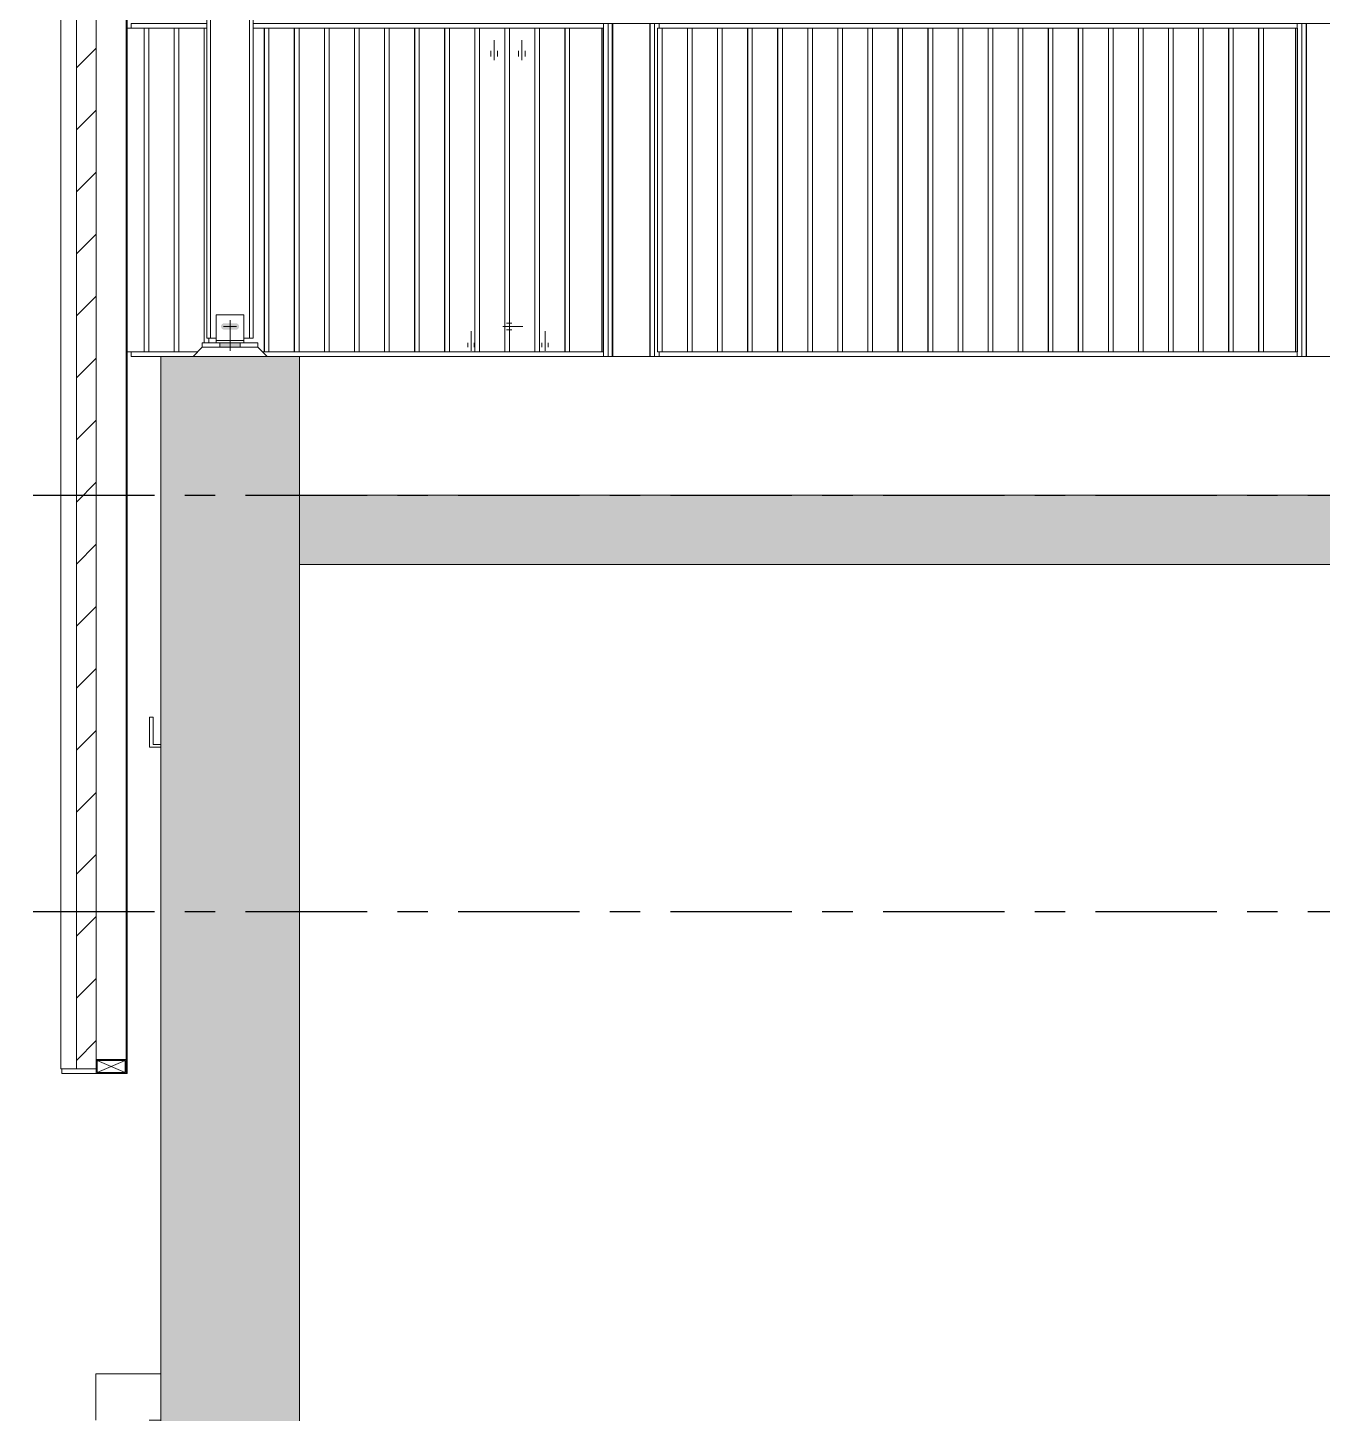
# Model space of a CAD drawing. Header units: millimetres. Extents: x -220592 to 404889, y -217665 to 38245.
# Drawn here: x -43583 to -40784, y -81509 to -78513 of the extents above; entities that cross this region are included whole.
import ezdxf

# ---------------------------------------------------------------- set-up
doc = ezdxf.new("R2010")
doc.units = ezdxf.units.MM
for name, pattern in [('CENTER', [50.8, 31.75, -6.35, 6.35, -6.35]), ('TA_GL_000.70000', [1.925, 0.7, -0.175, 0.175, -0.175, 0.7]), ('XKITLINE00', [0]), ('XKITLINE02', [4, 2, -2])]:
    doc.linetypes.add(name, pattern=pattern)
doc.layers.add('000 - 0_SYM_DWG_GRIDLINE_MAIN_COLOR_251', color=7, linetype='Continuous')
doc.layers.add('000 - GRID', color=7, linetype='CENTER')
doc.layers.add('Bolt', color=7, linetype='Continuous', lineweight=0)
doc.layers.add('Part', color=7, linetype='Continuous', lineweight=0)
doc.styles.add('TA', font='', dxfattribs={"height": 4.5})
doc.styles.get('TA').set_extended_font_data('Cordia New')

# ---------------------------------------------------------------- blocks, each defined once
blk = doc.blocks.new('*U28501')
at = {"layer": '000 - 0_SYM_DWG_GRIDLINE_MAIN_COLOR_251', "color": 7, "linetype": 'ByBlock', "ltscale": 5}
blk.add_line((4, 0), (-210.853, 0), dxfattribs=at)
at = {"color": 7, "style": 'TA', "flags": 1}
blk.add_attdef('LOCATION', (6, -6), '', height=4.5, rotation=270, dxfattribs=at)
blk = doc.blocks.new('*A3630')
at = {"layer": 'Part'}
blk.add_hatch(color=7, dxfattribs=at).paths.add_polyline_path([(797.401, -0.575), (797.401, -68.14), (794.401, -68.14), (794.401, -0.575)], flags=17)
blk = doc.blocks.new('*A3631')
at = {"layer": 'Part'}
blk.add_hatch(color=7, dxfattribs=at).paths.add_polyline_path([(797.401, -5.075), (797.401, -3.575), (826.737, -3.575), (826.737, -5.075)], flags=17)
blk = doc.blocks.new('*A3747')
at = {"layer": 'Part', "color": 7, "linetype": 'XKITLINE00', "lineweight": 0}
for p, q in [((792.578895, 9.69389), (793.005681, 10.120677)), ((792.578895, 8.352461), (793.005681, 8.779248)), ((792.578895, 7.011032), (793.005681, 7.437818)), ((792.578895, 5.669602), (793.005681, 6.096389)), ((792.578895, 4.328173), (793.005681, 4.75496)), ((792.578895, 2.986744), (793.005681, 3.413531)), ((792.578895, 1.645315), (793.005681, 2.072101)), ((792.578895, 0.303885), (793.005681, 0.730672)), ((792.578895, -1.037544), (793.005681, -0.610757)), ((792.578895, -2.378973), (793.005681, -1.952186)), ((792.578895, -3.720403), (793.005681, -3.293616)), ((792.578895, -5.061832), (793.005681, -4.635045)), ((792.578895, -6.403261), (793.005681, -5.976474)), ((792.578895, -7.74469), (793.005681, -7.317903)), ((792.578895, -9.08612), (793.005681, -8.659333)), ((792.578895, -10.427549), (793.005681, -10.000762)), ((792.578895, -11.768978), (793.005681, -11.342191)), ((792.578895, -13.110407), (793.005681, -12.683621)), ((792.578895, -14.451837), (793.005681, -14.02505)), ((792.578895, -15.793266), (793.005681, -15.366479))]:
    blk.add_line(p, q, dxfattribs=at)
blk = doc.blocks.new('*A3750')
at = {"layer": 'Part', "color": 7, "linetype": 'XKITLINE00', "lineweight": 0}
for p, q in [((793.025598, -15.794794), (793.005484, -15.774681)), ((793.305484, -16.074681), (793.285484, -16.054681))]:
    blk.add_line(p, q, dxfattribs=at)
blk = doc.blocks.new('*A6536')
at = {"layer": 'Part', "color": 7, "linetype": 'XKITLINE00', "lineweight": 0}
for p, q in [((797.400803, -0.574681), (794.400803, -0.574681)), ((794.400803, -0.574681), (794.400803, -68.140417)), ((797.400803, -68.140417), (797.400803, -0.574681)), ((803.975618, -0.574681), (804.075755, -0.574681)), ((805.075755, -0.574681), (805.175732, -0.574681)), ((818.975618, -0.574681), (819.075755, -0.574681))]:
    blk.add_line(p, q, dxfattribs=at)
blk = doc.blocks.new('*A6539')
at = {"layer": 'Part', "color": 7, "linetype": 'XKITLINE00', "lineweight": 0}
for p, q in [((826.736689, -3.574681), (797.400802, -3.574681)), ((797.400802, -3.574681), (797.400802, -5.074681)), ((826.736689, -5.074681), (826.736689, -3.574681)), ((797.400802, -5.074681), (826.736689, -5.074681))]:
    blk.add_line(p, q, dxfattribs=at)
blk = doc.blocks.new('*A6541')
at = {"layer": 'Part', "color": 7, "linetype": 'XKITLINE00', "lineweight": 0}
for p, q in [((792.240759, 11.035319), (793.005681, 11.035319)), ((792.240759, -15.974681), (792.240759, 11.035319)), ((792.578895, -15.974681), (792.578895, 11.035319)), ((793.005681, 11.035319), (793.005681, -15.974681)), ((793.005681, -15.974681), (792.240759, -15.974681))]:
    blk.add_line(p, q, dxfattribs=at)
blk = doc.blocks.new('*A6542')
at = {"layer": 'Part', "color": 7, "linetype": 'XKITLINE00', "lineweight": 0}
blk.add_line((793.655484, -15.774681), (793.655484, 10.835319), dxfattribs=at)
blk = doc.blocks.new('*A6543')
at = {"layer": 'Part', "color": 7, "linetype": 'XKITLINE00', "lineweight": 0}
for p, q in [((792.264997, 11.135319), (792.264982, 11.135319)), ((792.264997, 11.035319), (792.264997, 11.135319)), ((792.265156, 11.135319), (793.005484, 11.135319)), ((792.265156, 11.035319), (792.265156, 11.135319)), ((793.655484, 11.135319), (793.6752, 11.135319)), ((793.6752, 11.135319), (793.6752, -16.074681)), ((792.264982, -16.074681), (792.264997, -16.074681)), ((792.264997, -16.074681), (792.264997, -15.974681)), ((792.265156, -16.074681), (792.265156, -15.974681)), ((792.265156, -16.074681), (793.005484, -16.074681)), ((793.6752, -16.074681), (793.655484, -16.074681))]:
    blk.add_line(p, q, dxfattribs=at)
blk = doc.blocks.new('*A6544')
at = {"layer": 'Part', "color": 7, "linetype": 'XKITLINE00', "lineweight": 0}
for p, q in [((804.075618, 6.625319), (804.075755, 6.625319)), ((819.075618, 6.625319), (819.075755, 6.625319)), ((826.255518, 6.625319), (826.355484, 6.625319)), ((804.075513, 5.975319), (804.075755, 5.975319)), ((819.075513, 5.975319), (819.075755, 5.975319))]:
    blk.add_line(p, q, dxfattribs=at)
blk = doc.blocks.new('*A6545')
at = {"layer": 'Part', "color": 7, "linetype": 'XKITLINE00', "lineweight": 0}
for p, q in [((795.400852, 9.035319), (795.400852, 10.035319)), ((795.400852, 10.035319), (796.320852, 10.035319)), ((795.480852, -0.174681), (795.480852, 10.035319)), ((796.320852, 10.035319), (796.320852, -0.174681)), ((796.320852, 10.035319), (796.400852, 10.035319)), ((796.400852, -0.174681), (796.400852, 10.035319)), ((795.400852, -0.174681), (795.400852, 8.385319)), ((795.400852, -0.174681), (795.600852, -0.174681)), ((796.200852, -0.174681), (796.320852, -0.174681)), ((796.320852, -0.174681), (796.400852, -0.174681))]:
    blk.add_line(p, q, dxfattribs=at)
blk = doc.blocks.new('*A6684')
at = {"layer": 'Part', "color": 7, "linetype": 'XKITLINE00', "lineweight": 0}
for p, q in [((793.6752, 6.525319), (794.042874, 6.525319)), ((793.6752, -0.474681), (794.040406, -0.474681))]:
    blk.add_line(p, q, dxfattribs=at)
blk = doc.blocks.new('*A6685')
at = {"layer": 'Part', "color": 7, "linetype": 'XKITLINE00', "lineweight": 0}
for p, q in [((799.890406, 6.525319), (800.542874, 6.525319)), ((799.890406, 6.525319), (799.890406, -0.474681)), ((799.892874, -0.474681), (799.892874, 6.525319)), ((799.992026, -0.474681), (799.992026, 6.525319)), ((799.890406, -0.474681), (800.540406, -0.474681))]:
    blk.add_line(p, q, dxfattribs=at)
blk = doc.blocks.new('*A6686')
at = {"layer": 'Part', "color": 7, "linetype": 'XKITLINE00', "lineweight": 0}
for p, q in [((800.540406, 6.525319), (801.192874, 6.525319)), ((800.540406, 6.525319), (800.540406, -0.474681)), ((800.542874, -0.474681), (800.542874, 6.525319)), ((800.642026, -0.474681), (800.642026, 6.525319)), ((800.540406, -0.474681), (801.190406, -0.474681))]:
    blk.add_line(p, q, dxfattribs=at)
blk = doc.blocks.new('*A6687')
at = {"layer": 'Part', "color": 7, "linetype": 'XKITLINE00', "lineweight": 0}
for p, q in [((801.190406, 6.525319), (801.842874, 6.525319)), ((801.190406, 6.525319), (801.190406, -0.474681)), ((801.192874, -0.474681), (801.192874, 6.525319)), ((801.292026, -0.474681), (801.292026, 6.525319)), ((801.190406, -0.474681), (801.840406, -0.474681))]:
    blk.add_line(p, q, dxfattribs=at)
blk = doc.blocks.new('*A6688')
at = {"layer": 'Part', "color": 7, "linetype": 'XKITLINE00', "lineweight": 0}
for p, q in [((801.840406, 6.525319), (802.492874, 6.525319)), ((801.840406, 6.525319), (801.840406, -0.474681)), ((801.842874, -0.474681), (801.842874, 6.525319)), ((801.942026, -0.474681), (801.942026, 6.525319)), ((801.840406, -0.474681), (802.490406, -0.474681))]:
    blk.add_line(p, q, dxfattribs=at)
blk = doc.blocks.new('*A6689')
at = {"layer": 'Part', "color": 7, "linetype": 'XKITLINE00', "lineweight": 0}
for p, q in [((802.490406, 6.525319), (803.142874, 6.525319)), ((802.490406, 6.525319), (802.490406, -0.474681)), ((802.492874, -0.474681), (802.492874, 6.525319)), ((802.592026, -0.474681), (802.592026, 6.525319)), ((802.490406, -0.474681), (803.140406, -0.474681))]:
    blk.add_line(p, q, dxfattribs=at)
blk = doc.blocks.new('*A6690')
at = {"layer": 'Part', "color": 7, "linetype": 'XKITLINE00', "lineweight": 0}
for p, q in [((803.140406, 6.525319), (803.938272, 6.525319)), ((803.140406, -0.474681), (803.140406, 6.525319)), ((803.142874, -0.474681), (803.142874, 6.525319)), ((803.242026, -0.474681), (803.242026, 6.525319)), ((803.938272, -0.474681), (803.938272, 6.525319)), ((803.938272, 6.525319), (803.94474, 6.525319)), ((803.94474, -0.474681), (803.94474, 6.525319)), ((803.94474, 6.525319), (803.978228, 6.525319)), ((803.978228, -0.474681), (803.978228, 6.525319)), ((803.938272, -0.474681), (803.140406, -0.474681)), ((803.94474, -0.474681), (803.938272, -0.474681)), ((803.94474, -0.474681), (803.978228, -0.474681))]:
    blk.add_line(p, q, dxfattribs=at)
blk = doc.blocks.new('*A6691')
at = {"layer": 'Part', "color": 7, "linetype": 'XKITLINE00', "lineweight": 0}
for p, q in [((803.975618, 6.625319), (804.174993, 6.625319)), ((804.075513, -0.574681), (804.075513, 6.625319)), ((804.075618, 6.625319), (804.075755, 6.625319)), ((804.075755, 6.625319), (804.075755, -0.574681)), ((804.165755, -0.574681), (804.165755, 6.625319)), ((804.171311, -0.574681), (804.171311, 6.625319)), ((804.174993, -0.574681), (804.174993, 6.625319)), ((804.17574, 6.625319), (804.175098, 6.625319)), ((804.175098, 6.625319), (804.17574, 6.625319)), ((804.175098, 6.625319), (805.075755, 6.625319)), ((804.17574, -0.574681), (804.17574, 6.625319)), ((804.975754, -0.574681), (804.975754, 6.625319)), ((804.97744, -0.574681), (804.97744, 6.625319)), ((804.981929, -0.574681), (804.981929, 6.625319)), ((805.075755, 6.625319), (805.075755, -0.574681)), ((805.07586, 6.625319), (805.175732, 6.625319)), ((804.075755, -0.574681), (804.075557, -0.574681)), ((804.075755, -0.574681), (805.075755, -0.574681))]:
    blk.add_line(p, q, dxfattribs=at)
blk = doc.blocks.new('*A6692')
at = {"layer": 'Part', "color": 7, "linetype": 'XKITLINE00', "lineweight": 0}
for p, q in [((805.140406, 6.525319), (805.792874, 6.525319)), ((805.140406, 6.525319), (805.140406, -0.474681)), ((805.142874, -0.474681), (805.142874, 6.525319)), ((805.242026, -0.474681), (805.242026, 6.525319)), ((805.140406, -0.474681), (805.790406, -0.474681))]:
    blk.add_line(p, q, dxfattribs=at)
blk = doc.blocks.new('*A6693')
at = {"layer": 'Part', "color": 7, "linetype": 'XKITLINE00', "lineweight": 0}
for p, q in [((805.790406, 6.525319), (806.442874, 6.525319)), ((805.790406, 6.525319), (805.790406, -0.474681)), ((805.792874, -0.474681), (805.792874, 6.525319)), ((805.892026, -0.474681), (805.892026, 6.525319)), ((805.790406, -0.474681), (806.440406, -0.474681))]:
    blk.add_line(p, q, dxfattribs=at)
blk = doc.blocks.new('*A6694')
at = {"layer": 'Part', "color": 7, "linetype": 'XKITLINE00', "lineweight": 0}
for p, q in [((806.440406, 6.525319), (807.092874, 6.525319)), ((806.440406, 6.525319), (806.440406, -0.474681)), ((806.442874, -0.474681), (806.442874, 6.525319)), ((806.542026, -0.474681), (806.542026, 6.525319)), ((806.440406, -0.474681), (807.090406, -0.474681))]:
    blk.add_line(p, q, dxfattribs=at)
blk = doc.blocks.new('*A6695')
at = {"layer": 'Part', "color": 7, "linetype": 'XKITLINE00', "lineweight": 0}
for p, q in [((799.240406, 6.525319), (799.892874, 6.525319)), ((799.240406, 6.525319), (799.240406, -0.474681)), ((799.242874, -0.474681), (799.242874, 6.525319)), ((799.342026, -0.474681), (799.342026, 6.525319)), ((799.240406, -0.474681), (799.890406, -0.474681))]:
    blk.add_line(p, q, dxfattribs=at)
blk = doc.blocks.new('*A6696')
at = {"layer": 'Part', "color": 7, "linetype": 'XKITLINE00', "lineweight": 0}
for p, q in [((798.590406, 6.525319), (799.242874, 6.525319)), ((798.590406, 6.525319), (798.590406, -0.474681)), ((798.592874, -0.474681), (798.592874, 6.525319)), ((798.692026, -0.474681), (798.692026, 6.525319)), ((798.590406, -0.474681), (799.240406, -0.474681))]:
    blk.add_line(p, q, dxfattribs=at)
blk = doc.blocks.new('*A6697')
at = {"layer": 'Part', "color": 7, "linetype": 'XKITLINE00', "lineweight": 0}
for p, q in [((797.940406, 6.525319), (798.592874, 6.525319)), ((797.940406, 6.525319), (797.940406, -0.474681)), ((797.942874, -0.474681), (797.942874, 6.525319)), ((798.042026, -0.474681), (798.042026, 6.525319)), ((797.940406, -0.474681), (798.590406, -0.474681))]:
    blk.add_line(p, q, dxfattribs=at)
blk = doc.blocks.new('*A6698')
at = {"layer": 'Part', "color": 7, "linetype": 'XKITLINE00', "lineweight": 0}
for p, q in [((797.290406, 6.525319), (797.942874, 6.525319)), ((797.290406, 6.525319), (797.290406, -0.474681)), ((797.292874, -0.474681), (797.292874, 6.525319)), ((797.392026, -0.474681), (797.392026, 6.525319)), ((797.290406, -0.474681), (797.940406, -0.474681))]:
    blk.add_line(p, q, dxfattribs=at)
blk = doc.blocks.new('*A6699')
at = {"layer": 'Bolt', "color": 7, "linetype": 'XKITLINE02', "lineweight": 0}
for p, q in [((801.801488, 0.075319), (802.230688, 0.075319)), ((801.880688, 0.145319), (801.940688, 0.145319)), ((801.880688, 0.005319), (801.940688, 0.005319)), ((801.940688, 0.145319), (801.990688, 0.145319)), ((801.940688, 0.005319), (801.990688, 0.005319))]:
    blk.add_line(p, q, dxfattribs=at)
blk = doc.blocks.new('*A6700')
at = {"layer": 'Bolt', "color": 7, "linetype": 'XKITLINE02', "lineweight": 0}
for p, q in [((801.040688, -0.374681), (801.040688, -0.274681)), ((801.110688, -0.453881), (801.110688, -0.024681)), ((801.180688, -0.374681), (801.180688, -0.274681)), ((802.640688, -0.374681), (802.640688, -0.274681)), ((802.710688, -0.453881), (802.710688, -0.024681)), ((802.780688, -0.374681), (802.780688, -0.274681))]:
    blk.add_line(p, q, dxfattribs=at)
blk = doc.blocks.new('*A6701')
at = {"layer": 'Bolt', "color": 7, "linetype": 'XKITLINE02', "lineweight": 0}
for p, q in [((801.540688, 5.975319), (801.540688, 6.035319)), ((801.610688, 5.836119), (801.610688, 6.265319)), ((801.680688, 5.975319), (801.680688, 6.035319)), ((802.140688, 5.975319), (802.140688, 6.035319)), ((802.210688, 5.836119), (802.210688, 6.265319)), ((802.280688, 5.975319), (802.280688, 6.035319)), ((801.540688, 5.915319), (801.540688, 5.975319)), ((801.680688, 5.915319), (801.680688, 5.975319)), ((802.140688, 5.915319), (802.140688, 5.975319)), ((802.280688, 5.915319), (802.280688, 5.975319))]:
    blk.add_line(p, q, dxfattribs=at)
blk = doc.blocks.new('*A6702')
at = {"layer": 'Part', "color": 7, "linetype": 'XKITLINE00', "lineweight": 0}
for p, q in [((818.975618, 6.625319), (805.175732, 6.625319)), ((805.175732, 6.625319), (805.175732, 6.525319)), ((818.975618, 6.525319), (818.975618, 6.625319))]:
    blk.add_line(p, q, dxfattribs=at)
blk = doc.blocks.new('*A6703')
at = {"layer": 'Part', "color": 7, "linetype": 'XKITLINE00', "lineweight": 0}
for p, q in [((805.175732, -0.574681), (805.175732, -0.474681)), ((818.975618, -0.574681), (805.175732, -0.574681)), ((818.975618, -0.474681), (818.975618, -0.574681))]:
    blk.add_line(p, q, dxfattribs=at)
blk = doc.blocks.new('*A6705')
at = {"layer": 'Part', "color": 7, "linetype": 'XKITLINE00', "lineweight": 0}
for p, q in [((807.090406, 6.525319), (807.742874, 6.525319)), ((807.090406, 6.525319), (807.090406, -0.474681)), ((807.092874, -0.474681), (807.092874, 6.525319)), ((807.192026, -0.474681), (807.192026, 6.525319)), ((807.090406, -0.474681), (807.740406, -0.474681))]:
    blk.add_line(p, q, dxfattribs=at)
blk = doc.blocks.new('*A6706')
at = {"layer": 'Part', "color": 7, "linetype": 'XKITLINE00', "lineweight": 0}
for p, q in [((807.740406, 6.525319), (808.392874, 6.525319)), ((807.740406, 6.525319), (807.740406, -0.474681)), ((807.742874, -0.474681), (807.742874, 6.525319)), ((807.842026, -0.474681), (807.842026, 6.525319)), ((807.740406, -0.474681), (808.390406, -0.474681))]:
    blk.add_line(p, q, dxfattribs=at)
blk = doc.blocks.new('*A6707')
at = {"layer": 'Part', "color": 7, "linetype": 'XKITLINE00', "lineweight": 0}
for p, q in [((808.390406, 6.525319), (809.042874, 6.525319)), ((808.390406, 6.525319), (808.390406, -0.474681)), ((808.392874, -0.474681), (808.392874, 6.525319)), ((808.492026, -0.474681), (808.492026, 6.525319)), ((808.390406, -0.474681), (809.040406, -0.474681))]:
    blk.add_line(p, q, dxfattribs=at)
blk = doc.blocks.new('*A6708')
at = {"layer": 'Part', "color": 7, "linetype": 'XKITLINE00', "lineweight": 0}
for p, q in [((809.040406, 6.525319), (809.692874, 6.525319)), ((809.040406, 6.525319), (809.040406, -0.474681)), ((809.042874, -0.474681), (809.042874, 6.525319)), ((809.142026, -0.474681), (809.142026, 6.525319)), ((809.040406, -0.474681), (809.690406, -0.474681))]:
    blk.add_line(p, q, dxfattribs=at)
blk = doc.blocks.new('*A6709')
at = {"layer": 'Part', "color": 7, "linetype": 'XKITLINE00', "lineweight": 0}
for p, q in [((809.690406, 6.525319), (810.342874, 6.525319)), ((809.690406, 6.525319), (809.690406, -0.474681)), ((809.692874, -0.474681), (809.692874, 6.525319)), ((809.792026, -0.474681), (809.792026, 6.525319)), ((809.690406, -0.474681), (810.340406, -0.474681))]:
    blk.add_line(p, q, dxfattribs=at)
blk = doc.blocks.new('*A6710')
at = {"layer": 'Part', "color": 7, "linetype": 'XKITLINE00', "lineweight": 0}
for p, q in [((810.340406, 6.525319), (810.992874, 6.525319)), ((810.340406, 6.525319), (810.340406, -0.474681)), ((810.342874, -0.474681), (810.342874, 6.525319)), ((810.442026, -0.474681), (810.442026, 6.525319)), ((810.340406, -0.474681), (810.990406, -0.474681))]:
    blk.add_line(p, q, dxfattribs=at)
blk = doc.blocks.new('*A6711')
at = {"layer": 'Part', "color": 7, "linetype": 'XKITLINE00', "lineweight": 0}
for p, q in [((810.990406, 6.525319), (811.642874, 6.525319)), ((810.990406, 6.525319), (810.990406, -0.474681)), ((810.992874, -0.474681), (810.992874, 6.525319)), ((811.092026, -0.474681), (811.092026, 6.525319)), ((810.990406, -0.474681), (811.640406, -0.474681))]:
    blk.add_line(p, q, dxfattribs=at)
blk = doc.blocks.new('*A6712')
at = {"layer": 'Part', "color": 7, "linetype": 'XKITLINE00', "lineweight": 0}
for p, q in [((811.640406, 6.525319), (812.292874, 6.525319)), ((811.640406, 6.525319), (811.640406, -0.474681)), ((811.642874, -0.474681), (811.642874, 6.525319)), ((811.742026, -0.474681), (811.742026, 6.525319)), ((811.640406, -0.474681), (812.290406, -0.474681))]:
    blk.add_line(p, q, dxfattribs=at)
blk = doc.blocks.new('*A6713')
at = {"layer": 'Part', "color": 7, "linetype": 'XKITLINE00', "lineweight": 0}
for p, q in [((812.290406, 6.525319), (812.942874, 6.525319)), ((812.290406, 6.525319), (812.290406, -0.474681)), ((812.292874, -0.474681), (812.292874, 6.525319)), ((812.392026, -0.474681), (812.392026, 6.525319)), ((812.290406, -0.474681), (812.940406, -0.474681))]:
    blk.add_line(p, q, dxfattribs=at)
blk = doc.blocks.new('*A6714')
at = {"layer": 'Part', "color": 7, "linetype": 'XKITLINE00', "lineweight": 0}
for p, q in [((812.940406, 6.525319), (813.592874, 6.525319)), ((812.940406, 6.525319), (812.940406, -0.474681)), ((812.942874, -0.474681), (812.942874, 6.525319)), ((813.042026, -0.474681), (813.042026, 6.525319)), ((812.940406, -0.474681), (813.590406, -0.474681))]:
    blk.add_line(p, q, dxfattribs=at)
blk = doc.blocks.new('*A6715')
at = {"layer": 'Part', "color": 7, "linetype": 'XKITLINE00', "lineweight": 0}
for p, q in [((813.590406, 6.525319), (814.242874, 6.525319)), ((813.590406, 6.525319), (813.590406, -0.474681)), ((813.592874, -0.474681), (813.592874, 6.525319)), ((813.692026, -0.474681), (813.692026, 6.525319)), ((813.590406, -0.474681), (814.240406, -0.474681))]:
    blk.add_line(p, q, dxfattribs=at)
blk = doc.blocks.new('*A6716')
at = {"layer": 'Part', "color": 7, "linetype": 'XKITLINE00', "lineweight": 0}
for p, q in [((814.240406, 6.525319), (814.892874, 6.525319)), ((814.240406, 6.525319), (814.240406, -0.474681)), ((814.242874, -0.474681), (814.242874, 6.525319)), ((814.342026, -0.474681), (814.342026, 6.525319)), ((814.240406, -0.474681), (814.890406, -0.474681))]:
    blk.add_line(p, q, dxfattribs=at)
blk = doc.blocks.new('*A6717')
at = {"layer": 'Part', "color": 7, "linetype": 'XKITLINE00', "lineweight": 0}
for p, q in [((814.890406, 6.525319), (815.542874, 6.525319)), ((814.890406, 6.525319), (814.890406, -0.474681)), ((814.892874, -0.474681), (814.892874, 6.525319)), ((814.992026, -0.474681), (814.992026, 6.525319)), ((814.890406, -0.474681), (815.540406, -0.474681))]:
    blk.add_line(p, q, dxfattribs=at)
blk = doc.blocks.new('*A6718')
at = {"layer": 'Part', "color": 7, "linetype": 'XKITLINE00', "lineweight": 0}
for p, q in [((815.540406, 6.525319), (816.192874, 6.525319)), ((815.540406, 6.525319), (815.540406, -0.474681)), ((815.542874, -0.474681), (815.542874, 6.525319)), ((815.642026, -0.474681), (815.642026, 6.525319)), ((815.540406, -0.474681), (816.190406, -0.474681))]:
    blk.add_line(p, q, dxfattribs=at)
blk = doc.blocks.new('*A6719')
at = {"layer": 'Part', "color": 7, "linetype": 'XKITLINE00', "lineweight": 0}
for p, q in [((816.190406, 6.525319), (816.842874, 6.525319)), ((816.190406, 6.525319), (816.190406, -0.474681)), ((816.192874, -0.474681), (816.192874, 6.525319)), ((816.292026, -0.474681), (816.292026, 6.525319)), ((816.190406, -0.474681), (816.840406, -0.474681))]:
    blk.add_line(p, q, dxfattribs=at)
blk = doc.blocks.new('*A6720')
at = {"layer": 'Part', "color": 7, "linetype": 'XKITLINE00', "lineweight": 0}
for p, q in [((816.840406, 6.525319), (817.492874, 6.525319)), ((816.840406, 6.525319), (816.840406, -0.474681)), ((816.842874, -0.474681), (816.842874, 6.525319)), ((816.942026, -0.474681), (816.942026, 6.525319)), ((816.840406, -0.474681), (817.490406, -0.474681))]:
    blk.add_line(p, q, dxfattribs=at)
blk = doc.blocks.new('*A6721')
at = {"layer": 'Part', "color": 7, "linetype": 'XKITLINE00', "lineweight": 0}
for p, q in [((817.490406, 6.525319), (818.142874, 6.525319)), ((817.490406, 6.525319), (817.490406, -0.474681)), ((817.492874, -0.474681), (817.492874, 6.525319)), ((817.592026, -0.474681), (817.592026, 6.525319)), ((817.490406, -0.474681), (818.140406, -0.474681))]:
    blk.add_line(p, q, dxfattribs=at)
blk = doc.blocks.new('*A6722')
at = {"layer": 'Part', "color": 7, "linetype": 'XKITLINE00', "lineweight": 0}
for p, q in [((818.140406, 6.525319), (818.938272, 6.525319)), ((818.140406, -0.474681), (818.140406, 6.525319)), ((818.142874, -0.474681), (818.142874, 6.525319)), ((818.242026, -0.474681), (818.242026, 6.525319)), ((818.938272, -0.474681), (818.938272, 6.525319)), ((818.938272, 6.525319), (818.94474, 6.525319)), ((818.94474, -0.474681), (818.94474, 6.525319)), ((818.94474, 6.525319), (818.978228, 6.525319)), ((818.978228, -0.474681), (818.978228, 6.525319)), ((818.938272, -0.474681), (818.140406, -0.474681)), ((818.94474, -0.474681), (818.938272, -0.474681)), ((818.94474, -0.474681), (818.978228, -0.474681))]:
    blk.add_line(p, q, dxfattribs=at)
blk = doc.blocks.new('*A6730')
at = {"layer": 'Part', "color": 7, "linetype": 'XKITLINE00', "lineweight": 0}
for p, q in [((818.975618, 6.625319), (819.174993, 6.625319)), ((819.075513, -0.574681), (819.075513, 6.625319)), ((819.075618, 6.625319), (819.075755, 6.625319)), ((819.075755, 6.625319), (819.075755, -0.574681)), ((819.165755, -0.574681), (819.165755, 6.625319)), ((819.171311, -0.574681), (819.171311, 6.625319)), ((819.174993, -0.574681), (819.174993, 6.625319)), ((819.17574, 6.625319), (819.175098, 6.625319)), ((819.175098, 6.625319), (819.17574, 6.625319)), ((819.175098, 6.625319), (820.075755, 6.625319)), ((819.17574, -0.574681), (819.17574, 6.625319)), ((819.975754, -0.574681), (819.975754, 6.625319)), ((819.97744, -0.574681), (819.97744, 6.625319)), ((819.981929, -0.574681), (819.981929, 6.625319)), ((820.075755, 6.625319), (820.075755, -0.574681)), ((820.07586, 6.625319), (820.175732, 6.625319)), ((819.075755, -0.574681), (819.075557, -0.574681)), ((819.075755, -0.574681), (820.075755, -0.574681))]:
    blk.add_line(p, q, dxfattribs=at)
blk = doc.blocks.new('*A6742')
at = {"layer": 'Part', "color": 7, "linetype": 'XKITLINE00', "lineweight": 0}
for p, q in [((793.005484, -16.074681), (793.005484, -15.774681)), ((793.655484, -15.774681), (793.005484, -15.774681)), ((793.025484, -16.054681), (793.635484, -15.794681)), ((793.025484, -15.794681), (793.635484, -16.054681)), ((793.025484, -16.054681), (793.025484, -15.794681)), ((793.025484, -15.794681), (793.635484, -15.794681)), ((793.635484, -15.794681), (793.635484, -16.054681)), ((793.655484, -16.074681), (793.655484, -15.774681)), ((793.005484, -16.074681), (793.655484, -16.074681)), ((793.635484, -16.054681), (793.025484, -16.054681))]:
    blk.add_line(p, q, dxfattribs=at)
blk = doc.blocks.new('*A6743')
at = {"layer": 'Part', "color": 7, "linetype": 'XKITLINE00', "lineweight": 0}
for p, q in [((794.400772, -22.574681), (793.000788, -22.574681)), ((793.000788, -22.574681), (793.000788, -23.574681)), ((794.150788, -23.574681), (794.400772, -23.574681))]:
    blk.add_line(p, q, dxfattribs=at)
blk = doc.blocks.new('*A6744')
at = {"layer": 'Part', "color": 7, "linetype": 'XKITLINE00', "lineweight": 0}
for p, q in [((794.240652, -8.374681), (794.160652, -8.374681)), ((794.160652, -8.374681), (794.160652, -9.024681)), ((794.240652, -8.964681), (794.240652, -8.374681)), ((794.400803, -8.964681), (794.240652, -8.964681)), ((794.160652, -9.024681), (794.400803, -9.024681))]:
    blk.add_line(p, q, dxfattribs=at)
blk = doc.blocks.new('*A6745')
at = {"layer": 'Part', "color": 7, "linetype": 'XKITLINE00', "lineweight": 0}
for p, q in [((795.300852, -0.274681), (796.500852, -0.274681)), ((795.300852, -0.274681), (795.300852, -0.374681)), ((796.500852, -0.274681), (796.500852, -0.374681)), ((795.300852, -0.374681), (796.500852, -0.374681))]:
    blk.add_line(p, q, dxfattribs=at)
blk = doc.blocks.new('*A6746')
at = {"layer": 'Part', "color": 7, "linetype": 'XKITLINE00', "lineweight": 0}
for p, q in [((795.300852, -0.374681), (795.100852, -0.574681)), ((796.500852, -0.374681), (795.300852, -0.374681)), ((796.700852, -0.574681), (796.500852, -0.374681))]:
    blk.add_line(p, q, dxfattribs=at)
blk = doc.blocks.new('*A6747')
at = {"layer": 'Part', "color": 7, "linetype": 'XKITLINE00', "lineweight": 0}
for p, q in [((796.200852, 0.325319), (795.600852, 0.325319)), ((795.600852, 0.325319), (795.600852, -0.274681)), ((796.200852, -0.274681), (796.200852, 0.325319)), ((796.200852, -0.224681), (795.600852, -0.224681))]:
    blk.add_line(p, q, dxfattribs=at)
blk = doc.blocks.new('*A6748')
at = {"layer": 'Bolt'}
blk.add_hatch(color=7, dxfattribs=at).paths.add_polyline_path([(795.749, 0.14), (795.776, 0.145), (796.026, 0.145), (796.053, 0.14), (796.075, 0.125), (796.091, 0.102), (796.096, 0.075), (796.091, 0.049), (796.075, 0.026), (796.053, 0.011), (796.026, 0.005), (795.776, 0.005), (795.749, 0.011), (795.726, 0.026), (795.711, 0.049), (795.706, 0.075), (795.711, 0.102), (795.726, 0.125)], flags=17)
at = {"layer": 'Bolt', "color": 7, "linetype": 'XKITLINE00', "lineweight": 0}
for p, q in [((795.761, 0.075), (796.041, 0.075)), ((795.901, -0.065), (795.901, 0.215))]:
    blk.add_line(p, q, dxfattribs=at)
blk = doc.blocks.new('*A6749')
at = {"layer": 'Bolt'}
blk.add_hatch(color=7, dxfattribs=at).paths.add_polyline_path([(796.121, -0.275), (796.121, -0.375), (795.681, -0.375), (795.681, -0.275)], flags=17)
at = {"layer": 'Bolt', "color": 7, "linetype": 'XKITLINE00', "lineweight": 0}
for p, q in [((795.681, -0.375), (795.681, -0.275)), ((795.901, -0.454), (795.901, -0.025)), ((796.121, -0.375), (796.121, -0.275))]:
    blk.add_line(p, q, dxfattribs=at)
at = {"layer": 'Bolt', "color": 7, "linetype": 'XKITLINE02', "lineweight": 0}
for p, q in [((795.681, -0.375), (795.681, -0.275)), ((795.901, -0.454), (795.901, -0.025)), ((796.121, -0.375), (796.121, -0.275))]:
    blk.add_line(p, q, dxfattribs=at)
blk = doc.blocks.new('*A6750')
at = {"layer": 'Part', "color": 7, "linetype": 'XKITLINE00', "lineweight": 0}
for p, q in [((793.765532, 6.625319), (795.400852, 6.625319)), ((793.765532, 6.525319), (793.765532, 6.625319)), ((796.400852, 6.625319), (803.975618, 6.625319)), ((803.975618, 6.525319), (803.975618, 6.625319))]:
    blk.add_line(p, q, dxfattribs=at)
blk = doc.blocks.new('*A6751')
at = {"layer": 'Part', "color": 7, "linetype": 'XKITLINE00', "lineweight": 0}
for p, q in [((793.765532, -0.574681), (793.765532, -0.474681)), ((793.765532, -0.574681), (794.400803, -0.574681)), ((797.400803, -0.574681), (803.975618, -0.574681)), ((803.975618, -0.574681), (803.975618, -0.474681))]:
    blk.add_line(p, q, dxfattribs=at)
blk = doc.blocks.new('*A6753')
at = {"layer": 'Part', "color": 7, "linetype": 'XKITLINE00', "lineweight": 0}
for p, q in [((796.640406, 6.525319), (797.292874, 6.525319)), ((796.640406, 6.525319), (796.640406, -0.474681)), ((796.642874, -0.474681), (796.642874, 6.525319)), ((796.742026, -0.474681), (796.742026, 6.525319)), ((796.640406, -0.474681), (797.290406, -0.474681))]:
    blk.add_line(p, q, dxfattribs=at)
blk = doc.blocks.new('*A6754')
at = {"layer": 'Part', "color": 7, "linetype": 'XKITLINE00', "lineweight": 0}
for p, q in [((796.400852, 6.525319), (796.642874, 6.525319)), ((796.600852, -0.474681), (796.640406, -0.474681))]:
    blk.add_line(p, q, dxfattribs=at)
blk = doc.blocks.new('*A6755')
at = {"layer": 'Part', "color": 7, "linetype": 'XKITLINE00', "lineweight": 0}
for p, q in [((795.400852, 6.525319), (795.340406, 6.525319)), ((795.340406, 6.525319), (795.340406, -0.274681)), ((795.342874, -0.274681), (795.342874, 6.525319)), ((795.442026, -0.274681), (795.442026, -0.174681))]:
    blk.add_line(p, q, dxfattribs=at)
blk = doc.blocks.new('*A6756')
at = {"layer": 'Part', "color": 7, "linetype": 'XKITLINE00', "lineweight": 0}
for p, q in [((794.690406, 6.525319), (795.342874, 6.525319)), ((794.690406, 6.525319), (794.690406, -0.474681)), ((794.692874, -0.474681), (794.692874, 6.525319)), ((794.792026, -0.474681), (794.792026, 6.525319)), ((794.690406, -0.474681), (795.200852, -0.474681))]:
    blk.add_line(p, q, dxfattribs=at)
blk = doc.blocks.new('*A6757')
at = {"layer": 'Part', "color": 7, "linetype": 'XKITLINE00', "lineweight": 0}
for p, q in [((794.040406, 6.525319), (794.692874, 6.525319)), ((794.040406, 6.525319), (794.040406, -0.474681)), ((794.042874, -0.474681), (794.042874, 6.525319)), ((794.142026, -0.474681), (794.142026, 6.525319)), ((794.040406, -0.474681), (794.690406, -0.474681))]:
    blk.add_line(p, q, dxfattribs=at)

msp = doc.modelspace()

# ---------------------------------------------------------------- block references
at = {"color": 7, "lineweight": 0, "xscale": 100, "yscale": 100, "zscale": 100}
for name in ['*A6541', '*A6543', '*A6542', '*A3747', '*A6545', '*A6684', '*A6750', '*A6757', '*A6756', '*A6755', '*A6754', '*A6753', '*A6698', '*A6697', '*A6696', '*A6695', '*A6685', '*A6686', '*A6687', '*A6688', '*A6689', '*A6690', '*A6691', '*A6544', '*A6692', '*A6702', '*A6693', '*A6694', '*A6705', '*A6706', '*A6707', '*A6708', '*A6709', '*A6710', '*A6711', '*A6712', '*A6713', '*A6714', '*A6715', '*A6716', '*A6717', '*A6718', '*A6719', '*A6720', '*A6721', '*A6722', '*A6730', '*A6701', '*A6747', '*A6748', '*A6699', '*A6749', '*A6700', '*A6751', '*A6746', '*A6745', '*A6703', '*A3630', '*A6536', '*A6539', '*A3631', '*A6744', '*A3750', '*A6742', '*A6743']:
    msp.add_blockref(name, (-122735.1145, -79167.003), dxfattribs=at)
at = {"layer": '000 - GRID', "color": 7, "linetype": 'TA_GL_000.70000', "xscale": 75, "yscale": 75, "zscale": 75, "rotation": 180}
for p in [(-46026.9928, -79524.4711), (-46026.9928, -80424.4711)]:
    msp.add_blockref('*U28501', p, dxfattribs=at)

doc.saveas('drawing.dxf')
